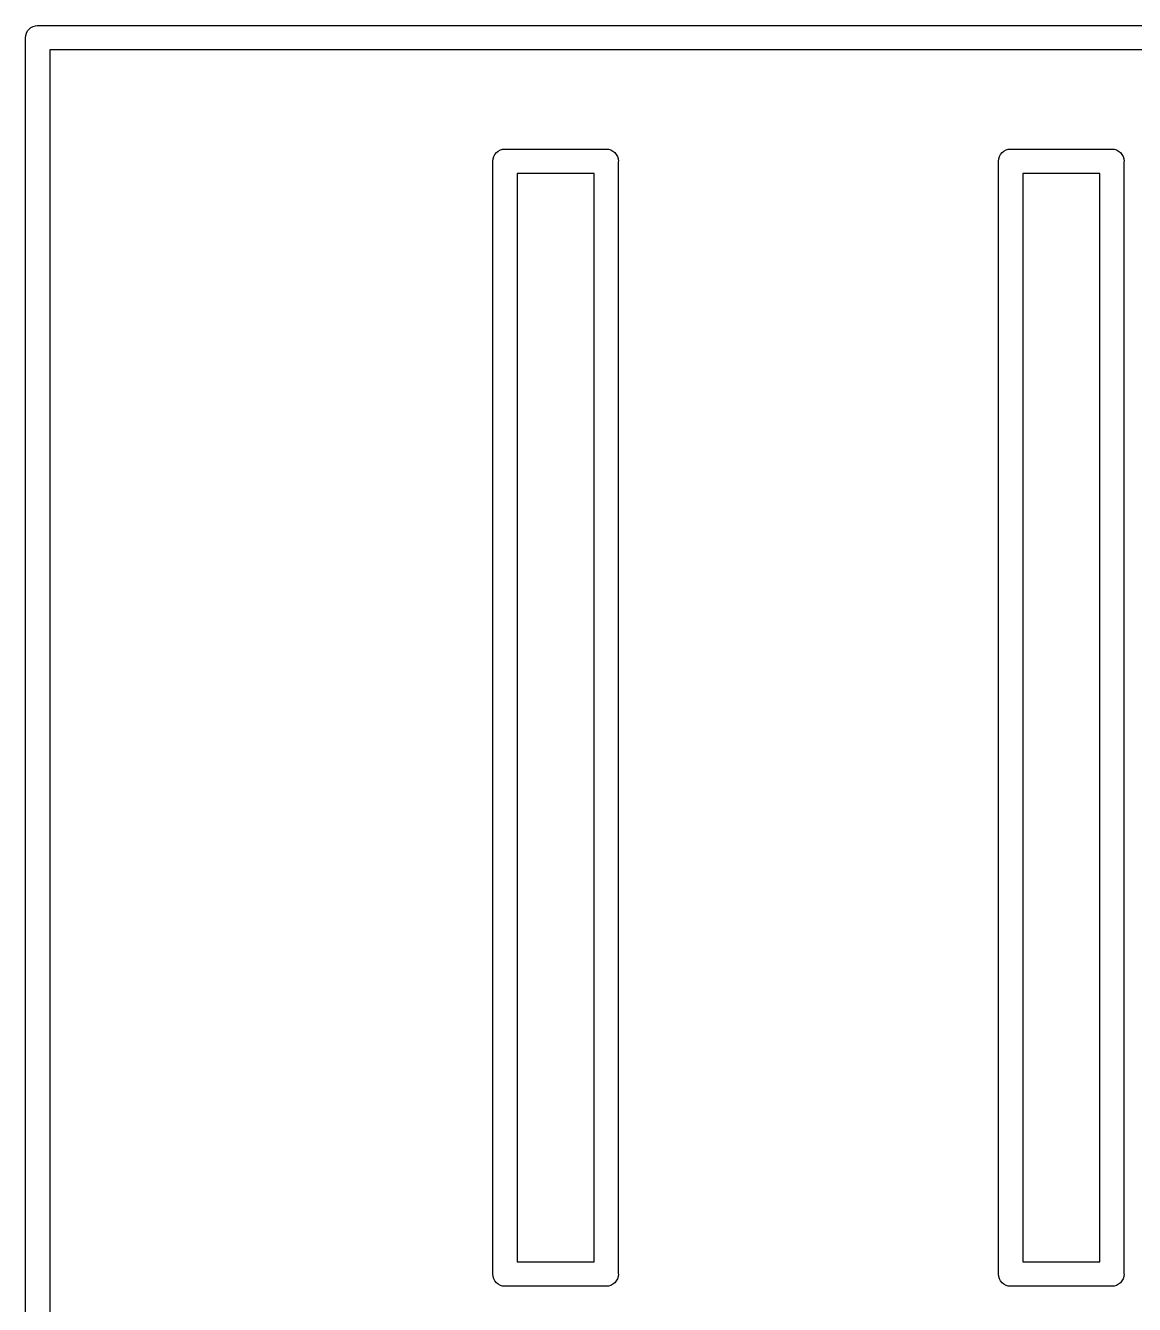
# Model space of a CAD drawing. Extents: x 40 to 70, y -130 to -60.
# Drawn here: x 48.63 to 54.11, y -71.15 to -64.83 of the extents above; entities that cross this region are included whole.
import ezdxf

# ---------------------------------------------------------------- set-up
doc = ezdxf.new("R2010")
doc.units = 0
doc.layers.add('BLACK', color=7, linetype='CONTINUOUS')

msp = doc.modelspace()

# ---------------------------------------------------------------- linework, layer by layer
at = {"layer": 'BLACK', "linetype": 'CONTINUOUS'}
for p, q in [((48.6474, -64.8474), (48.6565, -64.8399)), ((48.6565, -64.8399), (48.6669, -64.8343)), ((48.6669, -64.8343), (48.6782, -64.8309)), ((48.6782, -64.8309), (48.6871, -64.83)), ((48.6871, -64.83), (48.69, -64.8297)), ((48.69, -64.8297), (48.6929, -64.83)), ((48.6929, -64.83), (61.3071, -64.83)), ((48.6297, -64.89), (48.6309, -64.8782)), ((48.63, -64.8929), (48.6297, -64.89)), ((48.63, -76.607), (48.63, -64.8929)), ((48.6309, -64.8782), (48.6343, -64.8669)), ((48.6343, -64.8669), (48.6399, -64.8565)), ((48.6399, -64.8565), (48.6474, -64.8474)), ((61.25, -64.95), (48.75, -64.95)), ((48.75, -64.95), (48.75, -76.55)), ((50.9443, -65.4769), (50.9499, -65.4665)), ((50.9499, -65.4665), (50.9574, -65.4574)), ((50.9574, -65.4574), (50.9665, -65.4499)), ((50.9665, -65.4499), (50.9769, -65.4443)), ((50.9769, -65.4443), (50.9882, -65.4409)), ((50.9882, -65.4409), (50.9971, -65.44)), ((50.9971, -65.44), (51, -65.4397)), ((51, -65.4397), (51.0029, -65.44)), ((51.0029, -65.44), (51.4971, -65.44)), ((51.4971, -65.44), (51.5, -65.4397)), ((51.5, -65.4397), (51.5029, -65.44)), ((51.5029, -65.44), (51.5118, -65.4409)), ((51.5118, -65.4409), (51.5231, -65.4443)), ((51.5231, -65.4443), (51.5335, -65.4499)), ((51.5335, -65.4499), (51.5426, -65.4574)), ((51.5426, -65.4574), (51.5501, -65.4665)), ((51.5501, -65.4665), (51.5557, -65.4769)), ((53.4443, -65.4769), (53.4499, -65.4665)), ((53.4499, -65.4665), (53.4574, -65.4574)), ((53.4574, -65.4574), (53.4665, -65.4499)), ((53.4665, -65.4499), (53.4769, -65.4443)), ((53.4769, -65.4443), (53.4882, -65.4409)), ((53.4882, -65.4409), (53.4971, -65.44)), ((53.4971, -65.44), (53.5, -65.4397)), ((53.5, -65.4397), (53.5029, -65.44)), ((53.5029, -65.44), (53.9971, -65.44)), ((53.9971, -65.44), (54, -65.4397)), ((54, -65.4397), (54.0029, -65.44)), ((54.0029, -65.44), (54.0118, -65.4409)), ((54.0118, -65.4409), (54.0231, -65.4443)), ((54.0231, -65.4443), (54.0335, -65.4499)), ((54.0335, -65.4499), (54.0426, -65.4574)), ((54.0426, -65.4574), (54.0501, -65.4665)), ((54.0501, -65.4665), (54.0557, -65.4769)), ((50.9397, -65.5), (50.9409, -65.4882)), ((50.94, -65.5029), (50.9397, -65.5)), ((50.94, -70.997), (50.94, -65.5029)), ((50.9409, -65.4882), (50.9443, -65.4769)), ((51.5557, -65.4769), (51.5591, -65.4882)), ((51.5591, -65.4882), (51.5603, -65.5)), ((51.5603, -65.5), (51.56, -65.5029)), ((51.56, -65.5029), (51.56, -70.9971)), ((53.4397, -65.5), (53.4409, -65.4882)), ((53.44, -65.5029), (53.4397, -65.5)), ((53.44, -70.997), (53.44, -65.5029)), ((53.4409, -65.4882), (53.4443, -65.4769)), ((54.0557, -65.4769), (54.0591, -65.4882)), ((54.0591, -65.4882), (54.0603, -65.5)), ((54.0603, -65.5), (54.06, -65.5029)), ((54.06, -65.5029), (54.06, -70.9971)), ((51.06, -65.56), (51.06, -70.94)), ((51.44, -65.56), (51.06, -65.56)), ((51.44, -70.94), (51.44, -65.56)), ((53.56, -65.56), (53.56, -70.94)), ((53.94, -65.56), (53.56, -65.56)), ((53.94, -70.94), (53.94, -65.56)), ((51.06, -70.94), (51.44, -70.94)), ((53.56, -70.94), (53.94, -70.94)), ((50.9397, -71), (50.94, -70.997)), ((50.9409, -71.0118), (50.9397, -71)), ((50.9443, -71.0231), (50.9409, -71.0118)), ((50.9499, -71.0335), (50.9443, -71.0231)), ((50.9574, -71.0426), (50.9499, -71.0335)), ((51.5501, -71.0335), (51.5426, -71.0426)), ((51.5557, -71.0231), (51.5501, -71.0335)), ((51.5591, -71.0118), (51.5557, -71.0231)), ((51.5603, -71), (51.5591, -71.0118)), ((51.56, -70.9971), (51.5603, -71)), ((53.4397, -71), (53.44, -70.997)), ((53.4409, -71.0118), (53.4397, -71)), ((53.4443, -71.0231), (53.4409, -71.0118)), ((53.4499, -71.0335), (53.4443, -71.0231)), ((53.4574, -71.0426), (53.4499, -71.0335)), ((54.0501, -71.0335), (54.0426, -71.0426)), ((54.0557, -71.0231), (54.0501, -71.0335)), ((54.0591, -71.0118), (54.0557, -71.0231)), ((54.0603, -71), (54.0591, -71.0118)), ((54.06, -70.9971), (54.0603, -71)), ((50.9665, -71.0501), (50.9574, -71.0426)), ((50.9769, -71.0557), (50.9665, -71.0501)), ((50.9882, -71.0591), (50.9769, -71.0557)), ((50.9971, -71.06), (50.9882, -71.0591)), ((51, -71.0603), (50.9971, -71.06)), ((50.9971, -71.06), (50.9971, -71.06)), ((51.0029, -71.06), (51, -71.0603)), ((51.4971, -71.06), (51.0029, -71.06)), ((51.5, -71.0603), (51.4971, -71.06)), ((51.5029, -71.06), (51.5, -71.0603)), ((51.5118, -71.0591), (51.5029, -71.06)), ((51.5029, -71.06), (51.5029, -71.06)), ((51.5231, -71.0557), (51.5118, -71.0591)), ((51.5335, -71.0501), (51.5231, -71.0557)), ((51.5426, -71.0426), (51.5335, -71.0501)), ((53.4665, -71.0501), (53.4574, -71.0426)), ((53.4769, -71.0557), (53.4665, -71.0501)), ((53.4882, -71.0591), (53.4769, -71.0557)), ((53.4971, -71.06), (53.4882, -71.0591)), ((53.5, -71.0603), (53.4971, -71.06)), ((53.4971, -71.06), (53.4971, -71.06)), ((53.5029, -71.06), (53.5, -71.0603)), ((53.9971, -71.06), (53.5029, -71.06)), ((54, -71.0603), (53.9971, -71.06)), ((54.0029, -71.06), (54, -71.0603)), ((54.0118, -71.0591), (54.0029, -71.06)), ((54.0029, -71.06), (54.0029, -71.06)), ((54.0231, -71.0557), (54.0118, -71.0591)), ((54.0335, -71.0501), (54.0231, -71.0557)), ((54.0426, -71.0426), (54.0335, -71.0501))]:
    msp.add_line(p, q, dxfattribs=at)

doc.saveas('drawing.dxf')
